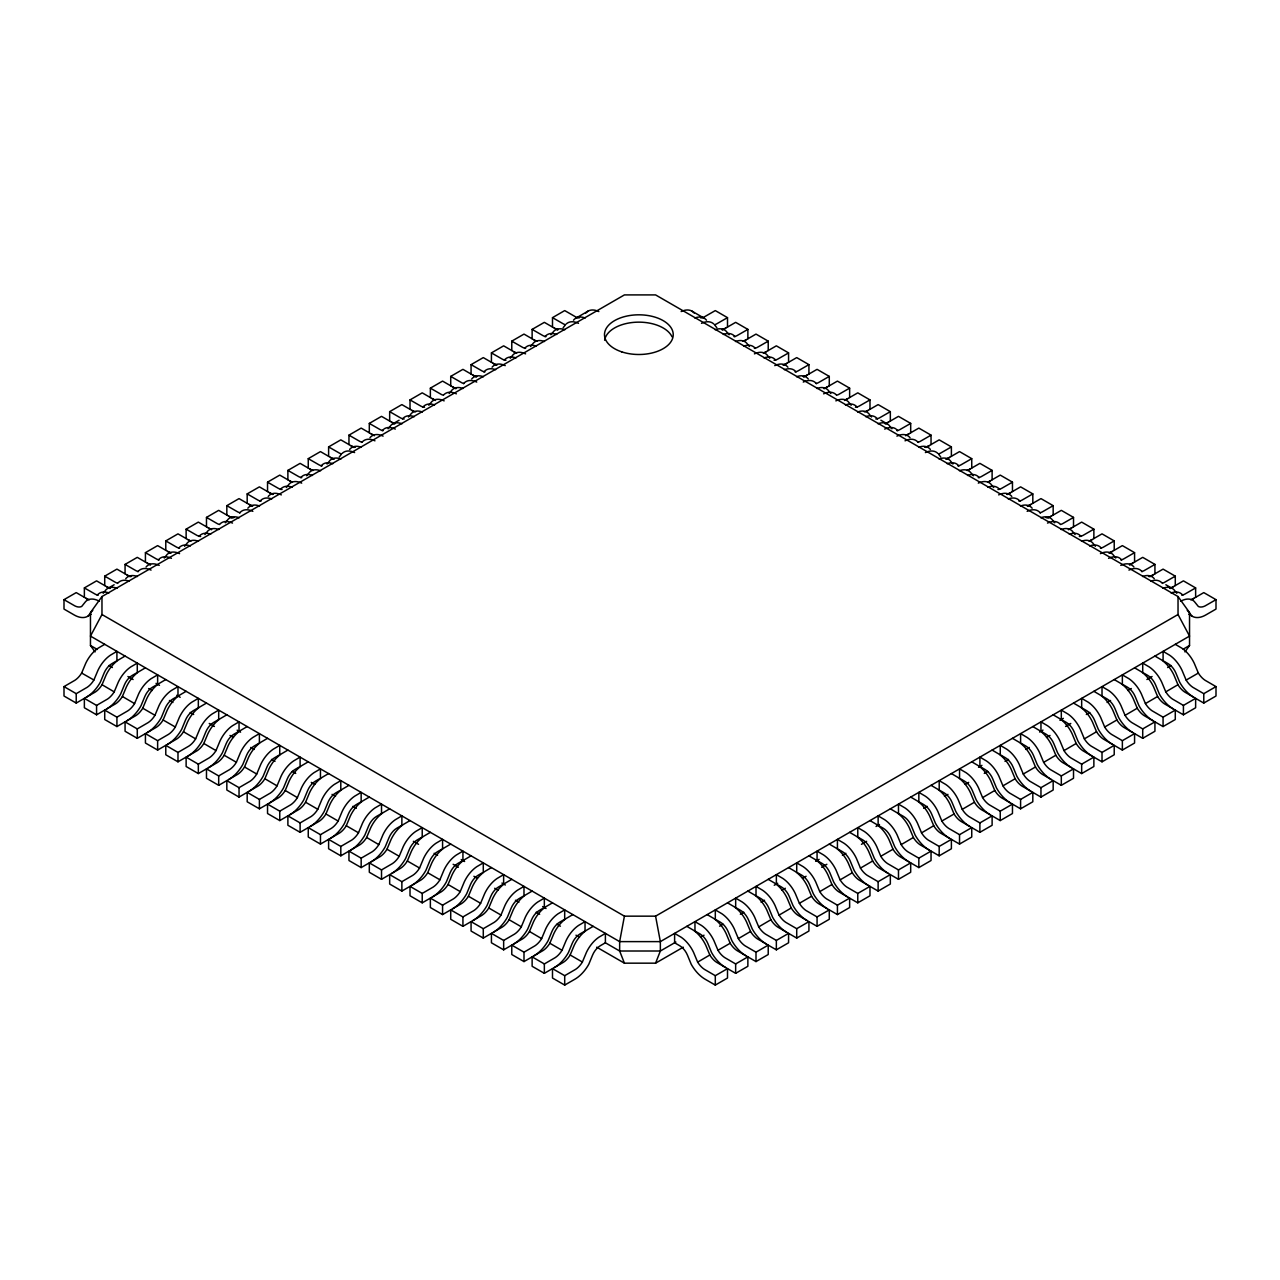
<?xml version="1.0" encoding="UTF-8"?>
<svg xmlns="http://www.w3.org/2000/svg" width="1280" height="1280" viewBox="0 0 1280 1280"><rect width="100%" height="100%" fill="white"/><g stroke="black" fill="none" stroke-linecap="round" stroke-linejoin="round"><path stroke-width="1.5" d="M1184.928 651.904L1189.536 645.488L1189.536 612.592L1178.032 596.544L655.584 294.912L624.416 294.912L101.968 596.544L101.968 614.528L624.416 916.16L619.648 941.616L619.648 951.008L624.416 963.168L655.584 963.168L683.264 947.184M655.584 963.168L660.352 951.008L660.352 941.616L655.584 916.16L1178.032 614.528L1178.032 596.544M125.056 656.064L118.512 659.904A24.512 14.144 -60 0 0 106.096 675.008L102 684.8A15.6 9.008 -60 0 1 95.28 692.032L76.224 703.072L64 696.016L64 686.608L74.928 680.272A15.6 9.008 -60 0 0 81.648 673.056L85.744 663.264A24.512 14.144 -60 0 1 98.16 648.16L104.704 644.32M64 686.608L76.224 693.664L87.136 687.328A15.6 9.008 -60 0 0 93.856 680.096L97.968 670.32A24.512 14.144 -60 0 1 110.368 655.216L116.912 651.36L116.912 660.768L111.824 663.696A12.976 7.488 -60 0 0 104.048 673.184L100.304 682.256A27.12 15.664 -60 0 1 86.384 697.2M145.408 667.824L138.864 671.664A24.512 14.144 -60 0 0 126.448 686.768L122.352 696.56A15.6 9.008 -60 0 1 115.632 703.776L96.576 714.816L84.368 707.76L84.368 698.368L96.576 705.408L107.488 699.072A15.6 9.008 -60 0 0 114.208 691.856L118.32 682.064A24.512 14.144 -60 0 1 130.72 666.96L137.28 663.12L137.28 672.512L132.176 675.456A12.976 7.488 -60 0 0 124.4 684.928L120.656 694A27.12 15.664 -60 0 1 106.736 708.944M165.76 679.568L159.216 683.408A24.512 14.144 -60 0 0 146.816 698.512L142.704 708.304A15.6 9.008 -60 0 1 135.984 715.536L116.928 726.56L104.72 719.52L104.72 710.112L116.928 717.168L127.84 710.832A15.6 9.008 -60 0 0 134.576 703.6L138.672 693.824A24.512 14.144 -60 0 1 151.072 678.704L157.632 674.864L157.632 684.272L152.544 687.2A12.976 7.488 -60 0 0 144.752 696.688L141.008 705.744A27.12 15.664 -60 0 1 127.088 720.688M186.128 691.312L179.568 695.168A24.512 14.144 -60 0 0 167.168 710.272L163.056 720.064A15.6 9.008 -60 0 1 156.336 727.28L137.28 738.32L125.072 731.264L125.072 721.872L137.28 728.912L148.192 722.576A15.6 9.008 -60 0 0 154.928 715.36L159.024 705.568A24.512 14.144 -60 0 1 171.424 690.464L177.984 686.624L177.984 696.016L172.896 698.96A12.976 7.488 -60 0 0 165.104 708.432L161.36 717.504A27.12 15.664 -60 0 1 147.456 732.448M206.48 703.072L199.92 706.912A24.512 14.144 -60 0 0 187.52 722.016L183.424 731.808A15.6 9.008 -60 0 1 176.688 739.024L157.632 750.064L145.424 743.024L145.424 733.616L157.632 740.672L168.544 734.336A15.6 9.008 -60 0 0 175.28 727.104L179.376 717.312A24.512 14.144 -60 0 1 191.776 702.208L198.336 698.368L198.336 707.776L193.248 710.704A12.976 7.488 -60 0 0 185.456 720.192L181.712 729.248A27.12 15.664 -60 0 1 167.808 744.192M226.832 714.816L220.272 718.656A24.512 14.144 -60 0 0 207.872 733.776L203.776 743.552A15.6 9.008 -60 0 1 197.04 750.784L177.984 761.824L165.776 754.768L165.776 745.36L177.984 752.416L188.896 746.08A15.6 9.008 -60 0 0 195.632 738.864L199.728 729.072A24.512 14.144 -60 0 1 212.144 713.968L218.688 710.112L218.688 719.52L213.6 722.464A12.976 7.488 -60 0 0 205.808 731.936L202.08 741.008A27.12 15.664 -60 0 1 188.16 755.952M247.184 726.576L240.624 730.416A24.512 14.144 -60 0 0 228.224 745.52L224.128 755.312A15.6 9.008 -60 0 1 217.392 762.528L198.336 773.568L186.128 766.512L186.128 757.12L198.336 764.176L209.248 757.84A15.6 9.008 -60 0 0 215.984 750.608L220.08 740.816A24.512 14.144 -60 0 1 232.496 725.712L239.04 721.872L239.04 731.264L233.952 734.208A12.976 7.488 -60 0 0 226.16 743.68L222.432 752.752A27.12 15.664 -60 0 1 208.512 767.696M267.536 738.32L260.992 742.16A24.512 14.144 -60 0 0 248.576 757.264L244.48 767.056A15.6 9.008 -60 0 1 237.744 774.288L218.688 785.328L206.48 778.272L206.48 768.864L218.688 775.92L229.616 769.584A15.6 9.008 -60 0 0 236.336 762.368L240.432 752.576A24.512 14.144 -60 0 1 252.848 737.472L259.392 733.616L259.392 743.024L254.304 745.952A12.976 7.488 -60 0 0 246.512 755.44L242.784 764.512A27.12 15.664 -60 0 1 228.864 779.456M287.888 750.08L281.344 753.92A24.512 14.144 -60 0 0 268.928 769.024L264.832 778.816A15.6 9.008 -60 0 1 258.096 786.032L239.04 797.072L226.832 790.016L226.832 780.624L239.04 787.664L249.968 781.328A15.6 9.008 -60 0 0 256.688 774.112L260.784 764.32A24.512 14.144 -60 0 1 273.2 749.216L279.744 745.376L279.744 754.768L274.656 757.712A12.976 7.488 -60 0 0 266.88 767.184L263.136 776.256A27.12 15.664 -60 0 1 249.216 791.2M308.24 761.824L301.696 765.664A24.512 14.144 -60 0 0 289.28 780.768L285.184 790.56A15.6 9.008 -60 0 1 278.464 797.792L259.408 808.816L247.184 801.776L247.184 792.368L259.408 799.424L270.32 793.088A15.6 9.008 -60 0 0 277.04 785.856L281.136 776.08A24.512 14.144 -60 0 1 293.552 760.96L300.096 757.12L300.096 766.528L295.008 769.456A12.976 7.488 -60 0 0 287.232 778.944L283.488 788A27.12 15.664 -60 0 1 269.568 802.944M328.592 773.568L322.048 777.424A24.512 14.144 -60 0 0 309.632 792.528L305.536 802.32A15.6 9.008 -60 0 1 298.816 809.536L279.76 820.576L267.536 813.52L267.536 804.128L279.76 811.168L290.672 804.832A15.6 9.008 -60 0 0 297.392 797.616L301.488 787.824A24.512 14.144 -60 0 1 313.904 772.72L320.448 768.88L320.448 778.272L315.36 781.216A12.976 7.488 -60 0 0 307.584 790.688L303.84 799.76A27.12 15.664 -60 0 1 289.92 814.704M348.944 785.328L342.4 789.168A24.512 14.144 -60 0 0 329.984 804.272L325.888 814.064A15.6 9.008 -60 0 1 319.168 821.296L300.112 832.32L287.888 825.28L287.888 815.872L300.112 822.928L311.024 816.592A15.6 9.008 -60 0 0 317.744 809.36L321.856 799.568A24.512 14.144 -60 0 1 334.256 784.464L340.8 780.624L340.8 790.032L335.712 792.96A12.976 7.488 -60 0 0 327.936 802.448L324.192 811.504A27.12 15.664 -60 0 1 310.272 826.448M369.296 797.072L362.752 800.912A24.512 14.144 -60 0 0 350.336 816.032L346.24 825.808A15.6 9.008 -60 0 1 339.52 833.04L320.464 844.08L308.256 837.024L308.256 827.632L320.464 834.672L331.376 828.336A15.6 9.008 -60 0 0 338.096 821.12L342.208 811.328A24.512 14.144 -60 0 1 354.608 796.224L361.152 792.368L361.152 801.776L356.064 804.72A12.976 7.488 -60 0 0 348.288 814.192L344.544 823.264A27.12 15.664 -60 0 1 330.624 838.208M389.648 808.832L383.104 812.672A24.512 14.144 -60 0 0 370.704 827.776L366.592 837.568A15.6 9.008 -60 0 1 359.872 844.784L340.816 855.824L328.608 848.768L328.608 839.376L340.816 846.432L351.728 840.096A15.6 9.008 -60 0 0 358.448 832.864L362.56 823.072A24.512 14.144 -60 0 1 374.96 807.968L381.52 804.128L381.52 813.52L376.432 816.464A12.976 7.488 -60 0 0 368.64 825.936L364.896 835.008A27.12 15.664 -60 0 1 350.976 849.952M410 820.576L403.456 824.416A24.512 14.144 -60 0 0 391.056 839.52L386.944 849.312A15.6 9.008 -60 0 1 380.224 856.544L361.168 867.584L348.96 860.528L348.96 851.12L361.168 858.176L372.08 851.84A15.6 9.008 -60 0 0 378.816 844.624L382.912 834.832A24.512 14.144 -60 0 1 395.312 819.728L401.872 815.872L401.872 825.28L396.784 828.224A12.976 7.488 -60 0 0 388.992 837.696L385.248 846.768A27.12 15.664 -60 0 1 371.328 861.712M430.368 832.336L423.808 836.176A24.512 14.144 -60 0 0 411.408 851.28L407.296 861.072A15.6 9.008 -60 0 1 400.576 868.288L381.52 879.328L369.312 872.272L369.312 862.88L381.52 869.92L392.432 863.584A15.6 9.008 -60 0 0 399.168 856.368L403.264 846.576A24.512 14.144 -60 0 1 415.664 831.472L422.224 827.632L422.224 837.024L417.136 839.968A12.976 7.488 -60 0 0 409.344 849.44L405.6 858.512A27.12 15.664 -60 0 1 391.696 873.456M450.72 844.08L444.16 847.92A24.512 14.144 -60 0 0 431.76 863.024L427.664 872.816A15.6 9.008 -60 0 1 420.928 880.048L401.872 891.072L389.664 884.032L389.664 874.624L401.872 881.68L412.784 875.344A15.6 9.008 -60 0 0 419.52 868.112L423.616 858.336A24.512 14.144 -60 0 1 436.032 843.216L442.576 839.376L442.576 848.784L437.488 851.712A12.976 7.488 -60 0 0 429.696 861.2L425.952 870.256A27.12 15.664 -60 0 1 412.048 885.216M471.072 855.824L464.512 859.68A24.512 14.144 -60 0 0 452.112 874.784L448.016 884.576A15.6 9.008 -60 0 1 441.28 891.792L422.224 902.832L410.016 895.776L410.016 886.384L422.224 893.424L433.136 887.088A15.6 9.008 -60 0 0 439.872 879.872L443.968 870.08A24.512 14.144 -60 0 1 456.384 854.976L462.928 851.136L462.928 860.528L457.84 863.472A12.976 7.488 -60 0 0 450.048 872.944L446.32 882.016A27.12 15.664 -60 0 1 432.4 896.96M491.424 867.584L484.88 871.424A24.512 14.144 -60 0 0 472.464 886.528L468.368 896.32A15.6 9.008 -60 0 1 461.632 903.552L442.576 914.576L430.368 907.536L430.368 898.128L442.576 905.184L453.488 898.848A15.6 9.008 -60 0 0 460.224 891.616L464.32 881.824A24.512 14.144 -60 0 1 476.736 866.72L483.28 862.88L483.28 872.288L478.192 875.216A12.976 7.488 -60 0 0 470.4 884.704L466.672 893.76A27.12 15.664 -60 0 1 452.752 908.704M511.776 879.328L505.232 883.168A24.512 14.144 -60 0 0 492.816 898.288L488.72 908.064A15.6 9.008 -60 0 1 481.984 915.296L462.928 926.336L450.72 919.28L450.72 909.888L462.928 916.928L473.856 910.592A15.6 9.008 -60 0 0 480.576 903.376L484.672 893.584A24.512 14.144 -60 0 1 497.088 878.48L503.632 874.64L503.632 884.032L498.544 886.976A12.976 7.488 -60 0 0 490.752 896.448L487.024 905.52A27.12 15.664 -60 0 1 473.104 920.464M532.128 891.088L525.584 894.928A24.512 14.144 -60 0 0 513.168 910.032L509.072 919.824A15.6 9.008 -60 0 1 502.336 927.04L483.28 938.08L471.072 931.04L471.072 921.632L483.28 928.688L494.208 922.352A15.6 9.008 -60 0 0 500.928 915.12L505.024 905.328A24.512 14.144 -60 0 1 517.44 890.224L523.984 886.384L523.984 895.776L518.896 898.72A12.976 7.488 -60 0 0 511.12 908.192L507.376 917.264A27.12 15.664 -60 0 1 493.456 932.208M552.48 902.832L545.936 906.672A24.512 14.144 -60 0 0 533.52 921.776L529.424 931.568A15.6 9.008 -60 0 1 522.704 938.8L503.648 949.84L491.424 942.784L491.424 933.376L503.648 940.432L514.56 934.096A15.6 9.008 -60 0 0 521.28 926.88L525.376 917.088A24.512 14.144 -60 0 1 537.792 901.984L544.336 898.128L544.336 907.536L539.248 910.48A12.976 7.488 -60 0 0 531.472 919.952L527.728 929.024A27.12 15.664 -60 0 1 513.808 943.968M572.832 914.592L566.288 918.432A24.512 14.144 -60 0 0 553.872 933.536L549.776 943.328A15.6 9.008 -60 0 1 543.056 950.544L524 961.584L511.776 954.528L511.776 945.136L524 952.176L534.912 945.84A15.6 9.008 -60 0 0 541.632 938.624L545.728 928.832A24.512 14.144 -60 0 1 558.144 913.728L564.688 909.888L564.688 919.28L559.6 922.224A12.976 7.488 -60 0 0 551.824 931.696L548.08 940.768A27.12 15.664 -60 0 1 534.16 955.712M593.184 926.336L586.64 930.176A24.512 14.144 -60 0 0 574.224 945.28L570.128 955.072A15.6 9.008 -60 0 1 563.408 962.304L544.352 973.328L532.128 966.288L532.128 956.88L544.352 963.936L555.264 957.6A15.6 9.008 -60 0 0 561.984 950.368L566.096 940.592A24.512 14.144 -60 0 1 578.496 925.472L585.04 921.632L585.04 931.04L579.952 933.968A12.976 7.488 -60 0 0 572.176 943.456L568.432 952.528A27.12 15.664 -60 0 1 554.512 967.472M605.392 942.784L600.304 945.728A12.976 7.488 -60 0 0 592.528 955.2L588.784 964.272A27.12 15.664 -60 0 1 574.864 979.216L564.704 985.088L552.496 978.032L552.496 968.64L564.704 975.68L575.616 969.344A15.6 9.008 -60 0 0 582.336 962.128L586.448 952.336A24.512 14.144 -60 0 1 598.848 937.232L605.392 933.392L605.392 942.784L619.648 951.008L660.352 951.008L675.888 942.048M101.968 614.528L90.464 636.096L619.648 941.616L660.352 941.616L1189.536 636.096L1178.032 614.528M81.648 673.056L93.904 680.016M114.208 691.856L102.048 684.72M134.576 703.6L122.4 696.48M195.632 738.864L183.456 731.728M215.984 750.608L203.824 743.472M277.04 785.856L264.88 778.736M297.392 797.616L285.232 790.48M378.816 844.624L366.64 837.488M460.224 891.616L448.064 884.496M541.632 938.624L529.472 931.488M101.968 596.544L90.464 612.592L90.464 645.488L95.072 651.904M103.152 593.296L106.096 589.664A24.512 14.144 60 0 1 117.056 588.272M87.744 599.28L76.224 592.608L64 599.664L64 609.072L74.176 614.944A27.12 15.664 60 0 0 88.096 616.064L91.84 611.312A12.976 7.488 60 0 1 92.768 610.416M164.224 558.032L167.168 554.416A24.512 14.144 60 0 1 179.568 553.632M184.576 546.288L187.52 542.672A24.512 14.144 60 0 1 198.48 541.264M204.928 534.544L207.872 530.912A24.512 14.144 60 0 1 218.832 529.52M225.28 522.784L228.224 519.168A24.512 14.144 60 0 1 239.184 517.76M286.336 487.536L289.28 483.904A24.512 14.144 60 0 1 301.696 483.136M306.688 475.776L309.632 472.16A24.512 14.144 60 0 1 320.592 470.752M327.04 464.032L329.984 460.416A24.512 14.144 60 0 1 340.944 459.008M339.264 456.976L341.472 454.16M388.112 428.784L391.056 425.152A24.512 14.144 60 0 1 402.016 423.76M408.464 417.024L411.408 413.408A24.512 14.144 60 0 1 422.368 412M428.816 405.28L431.76 401.648A24.512 14.144 60 0 1 444.16 400.88M449.168 393.52L452.112 389.904A24.512 14.144 60 0 1 463.072 388.496M510.224 358.272L513.168 354.656A24.512 14.144 60 0 1 525.584 353.872M530.576 346.528L533.52 342.896A24.512 14.144 60 0 1 544.48 341.504M550.928 334.768L553.872 331.152A24.512 14.144 60 0 1 564.832 329.744M563.136 327.728L565.36 324.912M97.232 595.184L97.968 594.368A24.512 14.144 60 0 1 108.928 592.976M117.584 583.424L118.32 582.624A24.512 14.144 60 0 1 129.28 581.216M125.728 578.72L126.448 577.92A24.512 14.144 60 0 1 137.408 576.512M137.936 571.68L138.672 570.864A24.512 14.144 60 0 1 151.072 570.096M146.08 566.976L146.816 566.176A24.512 14.144 60 0 1 159.216 565.392M158.288 559.92L159.024 559.12M178.64 548.176L179.376 547.36A24.512 14.144 60 0 1 190.336 545.968M198.992 536.416L199.728 535.616A24.512 14.144 60 0 1 210.688 534.208M239.712 512.928L240.432 512.112A24.512 14.144 60 0 1 252.848 511.344M247.84 508.224L248.576 507.408A24.512 14.144 60 0 1 259.536 506.016M260.064 501.168L260.784 500.368A24.512 14.144 60 0 1 271.744 498.96M268.208 496.464L268.928 495.664A24.512 14.144 60 0 1 281.344 494.88M280.416 489.424L281.136 488.608A24.512 14.144 60 0 1 292.096 487.216M300.768 477.664L301.488 476.864A24.512 14.144 60 0 1 312.448 475.456M321.12 465.92L321.856 465.104A24.512 14.144 60 0 1 332.8 463.712M349.616 449.472L350.336 448.656A24.512 14.144 60 0 1 361.296 447.264M361.824 442.416L362.56 441.616A24.512 14.144 60 0 1 374.96 440.832M369.968 437.712L370.704 436.912A24.512 14.144 60 0 1 383.104 436.128M382.176 430.672L382.912 429.856M402.528 418.912L403.264 418.112A24.512 14.144 60 0 1 414.224 416.704M422.88 407.168L423.616 406.352A24.512 14.144 60 0 1 434.576 404.96M463.6 383.664L464.32 382.848A24.512 14.144 60 0 1 476.736 382.08M471.728 378.96L472.464 378.16A24.512 14.144 60 0 1 483.424 376.752M483.952 371.904L484.672 371.104A24.512 14.144 60 0 1 495.632 369.696M492.08 367.216L492.816 366.4A24.512 14.144 60 0 1 505.232 365.632M504.304 360.16L505.024 359.36A24.512 14.144 60 0 1 515.984 357.952M524.656 348.416L525.376 347.6A24.512 14.144 60 0 1 536.336 346.192M545.008 336.656L545.728 335.856A24.512 14.144 60 0 1 556.688 334.448M573.504 320.208L574.224 319.392A24.512 14.144 60 0 1 585.184 318M585.712 313.152L586.448 312.352A24.512 14.144 60 0 1 598.848 311.568M84.368 597.312L84.368 587.92L96.576 580.864L109.792 588.496M104.72 585.568L104.72 576.16L116.928 569.12L130.16 576.752M125.072 573.808L125.072 564.416L137.28 557.36L150.512 564.992M145.424 562.064L145.424 552.656L157.632 545.616L170.864 553.248M165.776 550.32L165.776 540.912L177.984 533.856L189.52 540.512M186.128 538.56L186.128 529.168L198.336 522.112L211.568 529.744M206.48 526.816L206.48 517.408L218.688 510.352L231.92 518M226.832 515.056L226.832 505.664L239.04 498.608L252.272 506.24M247.184 503.312L247.184 493.904L259.408 486.864L272.624 494.496M267.536 491.552L267.536 482.16L279.76 475.104L291.28 481.76M287.888 479.808L287.888 470.4L300.112 463.36L311.632 470.016M308.256 468.048L308.256 458.656L320.464 451.6L333.68 459.248M328.608 456.304L328.608 446.912L340.816 439.856L354.032 447.488M348.96 444.56L348.96 435.152L361.168 428.096L374.4 435.744M369.312 432.8L369.312 423.408L381.52 416.352L394.752 423.984M389.664 421.056L389.664 411.648L401.872 404.608L413.408 411.264M410.016 409.296L410.016 399.904L422.224 392.848L435.456 400.48M430.368 397.552L430.368 388.144L442.576 381.104L455.808 388.736M450.72 385.792L450.72 376.4L462.928 369.344L476.16 376.992M471.072 374.048L471.072 364.64L483.28 357.6L496.512 365.232M491.424 362.304L491.424 352.896L503.648 345.84L515.168 352.496M511.776 350.544L511.776 341.152L524 334.096L535.52 340.752M532.128 338.8L532.128 329.392L544.352 322.352L557.568 329.984M552.496 327.04L552.496 317.648L564.704 310.592L575.616 316.864A15.6 9.008 60 0 0 579.232 317.936M108.048 588.272L114.144 584.752M392.992 423.76L399.104 420.24M576.176 318L588.384 310.944M88.096 616.064L91.152 614.304M727.504 327.04L727.504 317.648L716.592 323.904A15.6 9.008 -60 0 1 715.12 324.528M722.432 329.984L735.648 322.352L747.872 329.392L747.872 338.8M747.872 329.392L736.944 335.664A15.6 9.008 -60 0 1 734.032 336.656M744.48 340.752L756 334.096L768.224 341.152L768.224 350.544M768.224 341.152L757.296 347.408A15.6 9.008 -60 0 1 754.384 348.4M764.832 352.496L776.352 345.84L788.576 352.896L788.576 362.304M788.576 352.896L777.664 359.168A15.6 9.008 -60 0 1 774.048 360.24M783.488 365.232L796.72 357.6L808.928 364.64L808.928 374.048M808.928 364.64L798.016 370.912A15.6 9.008 -60 0 1 795.088 371.904M803.84 376.992L817.072 369.344L829.28 376.4L829.28 385.792M829.28 376.4L818.368 382.672A15.6 9.008 -60 0 1 816.16 383.504M824.192 388.736L837.424 381.104L849.632 388.144L849.632 397.552M849.632 388.144L838.72 394.416A15.6 9.008 -60 0 1 836.512 395.248M844.544 400.48L857.776 392.848L869.984 399.904L869.984 409.296M869.984 399.904L859.072 406.16A15.6 9.008 -60 0 1 855.456 407.248M866.592 411.264L878.128 404.608L890.336 411.648L890.336 421.056M890.336 411.648L879.424 417.92A15.6 9.008 -60 0 1 875.808 418.992M885.248 423.984L898.48 416.352L910.688 423.408L910.688 432.8M910.688 423.408L899.776 429.664A15.6 9.008 -60 0 1 896.864 430.656M905.6 435.744L918.832 428.096L931.04 435.152L931.04 444.56M931.04 435.152L920.128 441.424A15.6 9.008 -60 0 1 917.92 442.256M925.968 447.488L939.184 439.856L951.392 446.912L951.392 456.304M951.392 446.912L940.48 453.168A15.6 9.008 -60 0 1 939.008 453.792M946.32 459.248L959.536 451.6L971.744 458.656L971.744 468.048M971.744 458.656L960.832 464.928A15.6 9.008 -60 0 1 957.92 465.92M968.368 470.016L979.888 463.36L992.112 470.4L992.112 479.808M992.112 470.4L981.184 476.672A15.6 9.008 -60 0 1 978.272 477.664M988.72 481.76L1000.24 475.104L1012.464 482.16L1012.464 491.552M1012.464 482.16L1001.536 488.416A15.6 9.008 -60 0 1 997.936 489.504M1007.376 494.496L1020.592 486.864L1032.816 493.904L1032.816 503.312M1032.816 493.904L1021.904 500.176A15.6 9.008 -60 0 1 1018.976 501.168M1027.728 506.24L1040.96 498.608L1053.168 505.664L1053.168 515.056M1053.168 505.664L1042.256 511.92A15.6 9.008 -60 0 1 1040.048 512.768M1048.08 518L1061.312 510.352L1073.52 517.408L1073.52 526.816M1073.52 517.408L1062.608 523.68A15.6 9.008 -60 0 1 1060.4 524.512M1068.432 529.744L1081.664 522.112L1093.872 529.168L1093.872 538.56M1093.872 529.168L1082.96 535.424A15.6 9.008 -60 0 1 1079.344 536.512M1090.48 540.512L1102.016 533.856L1114.224 540.912L1114.224 550.32M1114.224 540.912L1103.312 547.184A15.6 9.008 -60 0 1 1100.4 548.176M1109.136 553.248L1122.368 545.616L1134.576 552.656L1134.576 562.064M1134.576 552.656L1123.664 558.928A15.6 9.008 -60 0 1 1120.752 559.92M1129.488 564.992L1142.72 557.36L1154.928 564.416L1154.928 573.808M1154.928 564.416L1144.016 570.688A15.6 9.008 -60 0 1 1141.808 571.52M1149.84 576.752L1163.072 569.12L1175.28 576.16L1175.28 585.568M1175.28 576.16L1164.368 582.432A15.6 9.008 -60 0 1 1162.896 583.056M1170.208 588.496L1183.424 580.864L1195.632 587.92L1195.632 597.312M1195.632 587.92L1184.72 594.176A15.6 9.008 -60 0 1 1181.808 595.168M1192.256 599.28L1203.776 592.608L1216 599.664L1216 609.072L1205.824 614.944A27.12 15.664 -60 0 1 1191.904 616.064L1188.848 614.304M1216 599.664L1205.072 605.936A15.6 9.008 -60 0 1 1198.352 606.48L1194.256 601.424A24.512 14.144 -60 0 0 1181.84 600.64L1180.56 601.328M774.24 885.264L777.696 883.264M815.664 861.344L819.104 859.36M876.048 826.48L879.504 824.48M978.544 767.312L981.936 765.344M1039.6 732.048L1042.992 730.096M1059.952 720.304L1063.344 718.352M1183.216 649.152L1189.536 645.488M700.56 937.2L704.016 935.2M719.6 926.208L723.056 924.208M740.352 914.224L743.808 912.224M761.104 902.24L764.576 900.24M781.872 890.256L785.328 888.256M802.624 878.272L806.096 876.272M821.664 867.28L826.848 864.288M842.416 855.296L845.872 853.296M861.44 844.32L866.64 841.312M923.728 808.352L927.184 806.368M944.48 796.368L947.952 794.368M965.248 784.384L968.704 782.384M984.272 773.408L987.728 771.408M1005.04 761.408L1008.496 759.424M1025.792 749.424L1029.248 747.44M1046.544 737.44L1050.016 735.44M1065.584 726.464L1070.768 723.456M1086.336 714.48L1089.792 712.48M1107.104 702.48L1110.56 700.496M1127.856 690.496L1131.312 688.512M1146.896 679.52L1152.08 676.512M1167.648 667.536L1171.104 665.536M697.616 962.048L693.552 952.336A24.512 14.144 60 0 0 681.152 937.232L674.608 933.392L674.608 942.784L679.696 945.728A12.976 7.488 60 0 1 687.472 955.2L691.216 964.272A27.12 15.664 60 0 0 705.136 979.216L715.296 985.088L727.504 978.032L727.504 968.64L715.296 975.68L704.384 969.344A15.6 9.008 60 0 1 697.664 962.128L709.824 954.992A15.6 9.008 60 0 0 716.592 962.304L735.648 973.328L747.872 966.288L747.872 956.88L735.648 963.936L724.736 957.6A15.6 9.008 60 0 1 718.016 950.368L713.904 940.592A24.512 14.144 60 0 0 701.504 925.472L694.96 921.632L694.96 931.04L700.048 933.968A12.976 7.488 60 0 1 707.824 943.456L711.568 952.528A27.12 15.664 60 0 0 725.488 967.472M717.968 950.288L730.176 943.248L726.128 933.536A24.512 14.144 60 0 0 713.712 918.432L707.168 914.592M730.176 943.248L730.224 943.328A15.6 9.008 60 0 0 736.944 950.544L756 961.584L768.224 954.528L768.224 945.136L756 952.176L745.088 945.84A15.6 9.008 60 0 1 738.368 938.624L750.528 931.488L746.48 921.776A24.512 14.144 60 0 0 734.064 906.672L727.52 902.832M750.528 931.488L750.576 931.568A15.6 9.008 60 0 0 757.296 938.8L776.352 949.84L788.576 942.784L788.576 933.376L776.352 940.432L765.44 934.096A15.6 9.008 60 0 1 758.72 926.88L770.88 919.744L766.832 910.032A24.512 14.144 60 0 0 754.416 894.928L747.872 891.088M770.88 919.744L770.928 919.824A15.6 9.008 60 0 0 777.664 927.04L796.72 938.08L808.928 931.04L808.928 921.632L796.72 928.688L785.792 922.352A15.6 9.008 60 0 1 779.072 915.12L791.232 907.984A15.6 9.008 60 0 0 798.016 915.296L817.072 926.336L829.28 919.28L829.28 909.888L817.072 916.928L806.144 910.592A15.6 9.008 60 0 1 799.424 903.376L795.328 893.584A24.512 14.144 60 0 0 782.912 878.48L776.368 874.64L776.368 884.032L781.456 886.976A12.976 7.488 60 0 1 789.248 896.448L792.976 905.52A27.12 15.664 60 0 0 806.896 920.464M799.376 903.296L811.584 896.24L807.536 886.528A24.512 14.144 60 0 0 795.12 871.424L788.576 867.584M811.584 896.24L811.632 896.32A15.6 9.008 60 0 0 818.368 903.552L837.424 914.576L849.632 907.536L849.632 898.128L837.424 905.184L826.512 898.848A15.6 9.008 60 0 1 819.776 891.616L831.936 884.496L827.888 874.784A24.512 14.144 60 0 0 815.488 859.68L808.928 855.824M831.936 884.496L831.984 884.576A15.6 9.008 60 0 0 838.72 891.792L857.776 902.832L869.984 895.776L869.984 886.384L857.776 893.424L846.864 887.088A15.6 9.008 60 0 1 840.128 879.872L852.304 872.736L848.24 863.024A24.512 14.144 60 0 0 835.84 847.92L829.28 844.08M852.304 872.736L852.336 872.816A15.6 9.008 60 0 0 859.072 880.048L878.128 891.072L890.336 884.032L890.336 874.624L878.128 881.68L867.216 875.344A15.6 9.008 60 0 1 860.48 868.112L872.656 860.992A15.6 9.008 60 0 0 879.424 868.288L898.48 879.328L910.688 872.272L910.688 862.88L898.48 869.92L887.568 863.584A15.6 9.008 60 0 1 880.832 856.368L876.736 846.576A24.512 14.144 60 0 0 864.336 831.472L857.776 827.632L857.776 837.024L862.864 839.968A12.976 7.488 60 0 1 870.656 849.44L874.4 858.512A27.12 15.664 60 0 0 888.304 873.456M880.784 856.288L893.008 849.232L888.944 839.52A24.512 14.144 60 0 0 876.544 824.416L870 820.576M893.008 849.232L893.056 849.312A15.6 9.008 60 0 0 899.776 856.544L918.832 867.584L931.04 860.528L931.04 851.12L918.832 858.176L907.92 851.84A15.6 9.008 60 0 1 901.184 844.624L913.36 837.488L909.296 827.776A24.512 14.144 60 0 0 896.896 812.672L890.352 808.832M913.36 837.488L913.408 837.568A15.6 9.008 60 0 0 920.128 844.784L939.184 855.824L951.392 848.768L951.392 839.376L939.184 846.432L928.272 840.096A15.6 9.008 60 0 1 921.552 832.864L933.712 825.728A15.6 9.008 60 0 0 940.48 833.04L959.536 844.08L971.744 837.024L971.744 827.632L959.536 834.672L948.624 828.336A15.6 9.008 60 0 1 941.904 821.12L937.792 811.328A24.512 14.144 60 0 0 925.392 796.224L918.848 792.368L918.848 801.776L923.936 804.72A12.976 7.488 60 0 1 931.712 814.192L935.456 823.264A27.12 15.664 60 0 0 949.376 838.208M941.856 821.04L954.064 813.984L950.016 804.272A24.512 14.144 60 0 0 937.6 789.168L931.056 785.328M954.064 813.984L954.112 814.064A15.6 9.008 60 0 0 960.832 821.296L979.888 832.32L992.112 825.28L992.112 815.872L979.888 822.928L968.976 816.592A15.6 9.008 60 0 1 962.256 809.36L974.416 802.24L970.368 792.528A24.512 14.144 60 0 0 957.952 777.424L951.408 773.568M974.416 802.24L974.464 802.32A15.6 9.008 60 0 0 981.184 809.536L1000.24 820.576L1012.464 813.52L1012.464 804.128L1000.24 811.168L989.328 804.832A15.6 9.008 60 0 1 982.608 797.616L994.768 790.48L990.72 780.768A24.512 14.144 60 0 0 978.304 765.664L971.76 761.824M994.768 790.48L994.816 790.56A15.6 9.008 60 0 0 1001.536 797.792L1020.592 808.816L1032.816 801.776L1032.816 792.368L1020.592 799.424L1009.68 793.088A15.6 9.008 60 0 1 1002.96 785.856L1015.12 778.736A15.6 9.008 60 0 0 1021.904 786.032L1040.96 797.072L1053.168 790.016L1053.168 780.624L1040.96 787.664L1030.032 781.328A15.6 9.008 60 0 1 1023.312 774.112L1019.216 764.32A24.512 14.144 60 0 0 1006.8 749.216L1000.256 745.376L1000.256 754.768L1005.344 757.712A12.976 7.488 60 0 1 1013.12 767.184L1016.864 776.256A27.12 15.664 60 0 0 1030.784 791.2M1023.264 774.032L1035.472 766.976L1031.424 757.264A24.512 14.144 60 0 0 1019.008 742.16L1012.464 738.32M1035.472 766.976L1035.52 767.056A15.6 9.008 60 0 0 1042.256 774.288L1061.312 785.328L1073.52 778.272L1073.52 768.864L1061.312 775.92L1050.384 769.584A15.6 9.008 60 0 1 1043.664 762.368L1055.824 755.232L1051.776 745.52A24.512 14.144 60 0 0 1039.376 730.416L1032.816 726.576M1055.824 755.232L1055.872 755.312A15.6 9.008 60 0 0 1062.608 762.528L1081.664 773.568L1093.872 766.512L1093.872 757.12L1081.664 764.176L1070.752 757.84A15.6 9.008 60 0 1 1064.016 750.608L1076.176 743.472L1072.128 733.776A24.512 14.144 60 0 0 1059.728 718.656L1053.168 714.816M1076.176 743.472L1076.224 743.552A15.6 9.008 60 0 0 1082.96 750.784L1102.016 761.824L1114.224 754.768L1114.224 745.36L1102.016 752.416L1091.104 746.08A15.6 9.008 60 0 1 1084.368 738.864L1096.544 731.728A15.6 9.008 60 0 0 1103.312 739.024L1122.368 750.064L1134.576 743.024L1134.576 733.616L1122.368 740.672L1111.456 734.336A15.6 9.008 60 0 1 1104.72 727.104L1100.624 717.312A24.512 14.144 60 0 0 1088.224 702.208L1081.664 698.368L1081.664 707.776L1086.752 710.704A12.976 7.488 60 0 1 1094.544 720.192L1098.288 729.248A27.12 15.664 60 0 0 1112.192 744.192M1104.672 727.024L1116.896 719.984L1112.832 710.272A24.512 14.144 60 0 0 1100.432 695.168L1093.872 691.312M1116.896 719.984L1116.944 720.064A15.6 9.008 60 0 0 1123.664 727.28L1142.72 738.32L1154.928 731.264L1154.928 721.872L1142.72 728.912L1131.808 722.576A15.6 9.008 60 0 1 1125.072 715.36L1137.248 708.224L1133.184 698.512A24.512 14.144 60 0 0 1120.784 683.408L1114.24 679.568M1137.248 708.224L1137.296 708.304A15.6 9.008 60 0 0 1144.016 715.536L1163.072 726.56L1175.28 719.52L1175.28 710.112L1163.072 717.168L1152.16 710.832A15.6 9.008 60 0 1 1145.424 703.6L1157.6 696.48L1153.552 686.768A24.512 14.144 60 0 0 1141.136 671.664L1134.592 667.824M1157.6 696.48L1157.648 696.56A15.6 9.008 60 0 0 1164.368 703.776L1183.424 714.816L1195.632 707.76L1195.632 698.368L1183.424 705.408L1172.512 699.072A15.6 9.008 60 0 1 1165.792 691.856L1177.952 684.72A15.6 9.008 60 0 0 1184.72 692.032L1203.776 703.072L1216 696.016L1216 686.608L1205.072 680.272A15.6 9.008 60 0 1 1198.352 673.056L1194.256 663.264A24.512 14.144 60 0 0 1181.84 648.16L1175.296 644.32M1216 686.608L1203.776 693.664L1192.864 687.328A15.6 9.008 60 0 1 1186.144 680.096L1198.352 673.056M725.616 328.128L724.736 328.608A15.6 9.008 -60 0 1 721.824 329.6M745.968 339.888L745.088 340.368A15.6 9.008 -60 0 1 742.896 341.2M766.336 351.632L765.44 352.112A15.6 9.008 -60 0 1 763.248 352.944M786.688 363.392L785.792 363.872A15.6 9.008 -60 0 1 782.88 364.848M807.04 375.136L806.144 375.616A15.6 9.008 -60 0 1 803.232 376.608M827.392 386.896L826.512 387.36A15.6 9.008 -60 0 1 823.584 388.352M847.744 398.64L846.864 399.12A15.6 9.008 -60 0 1 844.656 399.952M868.096 410.4L867.216 410.864A15.6 9.008 -60 0 1 864.304 411.856M888.448 422.144L887.568 422.624A15.6 9.008 -60 0 1 885.36 423.456M908.8 433.888L907.92 434.368A15.6 9.008 -60 0 1 905.712 435.2M929.152 445.648L928.272 446.128A15.6 9.008 -60 0 1 924.656 447.2M949.504 457.392L948.624 457.872A15.6 9.008 -60 0 1 945.712 458.864M969.856 469.152L968.976 469.616A15.6 9.008 -60 0 1 966.768 470.464M990.208 480.896L989.328 481.376A15.6 9.008 -60 0 1 987.856 482M1010.576 492.656L1009.68 493.12A15.6 9.008 -60 0 1 1006.768 494.112M1030.928 504.4L1030.032 504.88A15.6 9.008 -60 0 1 1027.12 505.872M1051.28 516.144L1050.384 516.624A15.6 9.008 -60 0 1 1046.112 517.728M1071.632 527.904L1070.752 528.384A15.6 9.008 -60 0 1 1068.544 529.216M1091.984 539.648L1091.104 540.128A15.6 9.008 -60 0 1 1088.896 540.96M1112.336 551.408L1111.456 551.872A15.6 9.008 -60 0 1 1109.248 552.72M1132.688 563.152L1131.808 563.632A15.6 9.008 -60 0 1 1129.6 564.464M1153.04 574.912L1152.16 575.376A15.6 9.008 -60 0 1 1148.544 576.464M1173.392 586.656L1172.512 587.136A15.6 9.008 -60 0 1 1169.6 588.128M1193.744 598.4L1192.864 598.88A15.6 9.008 -60 0 1 1190.656 599.712M624.416 916.16L655.584 916.16M99.44 601.328L98.16 600.64A24.512 14.144 60 0 0 85.744 601.424L81.696 606.448A15.6 9.008 60 0 1 74.928 605.936L64 599.664M554.384 328.128L555.264 328.608A15.6 9.008 60 0 0 558.176 329.6M534.032 339.888L534.912 340.368A15.6 9.008 60 0 0 537.104 341.2M513.664 351.632L514.56 352.112A15.6 9.008 60 0 0 516.752 352.944M493.312 363.392L494.208 363.872A15.6 9.008 60 0 0 497.12 364.848M472.96 375.136L473.856 375.616A15.6 9.008 60 0 0 476.768 376.608M452.608 386.896L453.488 387.36A15.6 9.008 60 0 0 456.416 388.352M432.256 398.64L433.136 399.12A15.6 9.008 60 0 0 435.344 399.952M411.904 410.4L412.784 410.864A15.6 9.008 60 0 0 415.696 411.856M391.552 422.144L392.432 422.624A15.6 9.008 60 0 0 394.64 423.456M371.2 433.888L372.08 434.368A15.6 9.008 60 0 0 374.288 435.2M350.848 445.648L351.728 446.128A15.6 9.008 60 0 0 355.344 447.2M330.496 457.392L331.376 457.872A15.6 9.008 60 0 0 334.288 458.864M310.144 469.152L311.024 469.616A15.6 9.008 60 0 0 313.232 470.464M289.792 480.896L290.672 481.376A15.6 9.008 60 0 0 292.144 482M269.424 492.656L270.32 493.12A15.6 9.008 60 0 0 273.232 494.112M249.072 504.4L249.968 504.88A15.6 9.008 60 0 0 252.88 505.872M228.72 516.144L229.616 516.624A15.6 9.008 60 0 0 233.888 517.728M208.368 527.904L209.248 528.384A15.6 9.008 60 0 0 211.456 529.216M188.016 539.648L188.896 540.128A15.6 9.008 60 0 0 191.104 540.96M167.664 551.408L168.544 551.872A15.6 9.008 60 0 0 170.752 552.72M147.312 563.152L148.192 563.632A15.6 9.008 60 0 0 150.4 564.464M126.96 574.912L127.84 575.376A15.6 9.008 60 0 0 131.456 576.464M106.608 586.656L107.488 587.136A15.6 9.008 60 0 0 110.4 588.128M86.256 598.4L87.136 598.88A15.6 9.008 60 0 0 89.344 599.712M727.504 317.648L715.296 310.592L704.384 316.864A15.6 9.008 -60 0 1 700.768 317.936M691.616 310.944L703.824 318M880.896 420.24L887.008 423.76M1165.856 584.752L1171.952 588.272M1154.944 656.064L1161.488 659.904A24.512 14.144 60 0 1 1173.904 675.008L1178 684.8M552.496 317.648L563.408 323.904A15.6 9.008 60 0 0 564.88 324.528M532.128 329.392L543.056 335.664A15.6 9.008 60 0 0 545.968 336.656M511.776 341.152L522.704 347.408A15.6 9.008 60 0 0 525.616 348.4M491.424 352.896L502.336 359.168A15.6 9.008 60 0 0 505.952 360.24M1073.52 703.072L1080.08 706.912A24.512 14.144 60 0 1 1092.48 722.016L1096.576 731.808M471.072 364.64L481.984 370.912A15.6 9.008 60 0 0 484.912 371.904M450.72 376.4L461.632 382.672A15.6 9.008 60 0 0 463.84 383.504M430.368 388.144L441.28 394.416A15.6 9.008 60 0 0 443.488 395.248M410.016 399.904L420.928 406.16A15.6 9.008 60 0 0 424.544 407.248M992.112 750.08L998.656 753.92A24.512 14.144 60 0 1 1011.072 769.024L1015.168 778.816M389.664 411.648L400.576 417.92A15.6 9.008 60 0 0 404.192 418.992M369.312 423.408L380.224 429.664A15.6 9.008 60 0 0 383.136 430.656M348.96 435.152L359.872 441.424A15.6 9.008 60 0 0 362.08 442.256M328.608 446.912L339.52 453.168A15.6 9.008 60 0 0 340.992 453.792M910.704 797.072L917.248 800.912A24.512 14.144 60 0 1 929.664 816.032L933.76 825.808M308.256 458.656L319.168 464.928A15.6 9.008 60 0 0 322.08 465.92M287.888 470.4L298.816 476.672A15.6 9.008 60 0 0 301.728 477.664M267.536 482.16L278.464 488.416A15.6 9.008 60 0 0 282.064 489.504M849.632 832.336L856.192 836.176A24.512 14.144 60 0 1 868.592 851.28L872.704 861.072M247.184 493.904L258.096 500.176A15.6 9.008 60 0 0 261.024 501.168M226.832 505.664L237.744 511.92A15.6 9.008 60 0 0 239.952 512.768M206.48 517.408L217.392 523.68A15.6 9.008 60 0 0 219.6 524.512M186.128 529.168L197.04 535.424A15.6 9.008 60 0 0 200.656 536.512M768.224 879.328L774.768 883.168A24.512 14.144 60 0 1 787.184 898.288L791.28 908.064M165.776 540.912L176.688 547.184A15.6 9.008 60 0 0 179.6 548.176M145.424 552.656L156.336 558.928A15.6 9.008 60 0 0 159.248 559.92M125.072 564.416L135.984 570.688A15.6 9.008 60 0 0 138.192 571.52M104.72 576.16L115.632 582.432A15.6 9.008 60 0 0 117.104 583.056M686.816 926.336L693.36 930.176A24.512 14.144 60 0 1 705.776 945.28L709.872 955.072M84.368 587.92L95.28 594.176A15.6 9.008 60 0 0 98.192 595.168M90.464 645.488L97.36 649.472M156.032 683.344L159.488 685.344M176.736 695.296L180.192 697.296M237.136 730.176L240.592 732.16M461.232 859.552L464.624 861.504M501.936 883.056L505.328 885.008M542.64 906.56L546.032 908.512M108.896 665.536L112.352 667.536M127.92 676.512L133.104 679.52M148.688 688.512L152.144 690.496M169.44 700.496L172.896 702.48M190.208 712.48L193.664 714.48M209.232 723.456L214.416 726.464M229.984 735.44L233.456 737.44M250.752 747.44L254.208 749.424M271.504 759.424L274.96 761.408M292.272 771.408L295.728 773.408M311.296 782.384L314.752 784.384M332.048 794.368L335.52 796.368M352.816 806.368L356.272 808.352M413.36 841.312L418.56 844.32M434.128 853.296L437.584 855.296M453.152 864.288L458.336 867.28M473.904 876.272L477.376 878.272M494.672 888.256L498.128 890.256M515.424 900.24L518.896 902.24M536.192 912.224L539.648 914.224M556.944 924.208L560.4 926.208M575.984 935.2L579.44 937.2M596.736 947.184L624.416 963.168M142.752 708.224L154.976 715.28M163.104 719.984L175.328 727.024M224.176 755.232L236.384 762.288M244.528 766.976L256.736 774.032M305.584 802.24L317.792 809.28M325.936 813.984L338.144 821.04M346.288 825.728L358.496 832.784M386.992 849.232L399.216 856.288M407.344 860.992L419.568 868.032M427.696 872.736L439.92 879.792M468.416 896.24L480.624 903.296M488.768 907.984L500.976 915.04M509.12 919.744L521.328 926.8M549.824 943.248L562.032 950.288M570.176 954.992L582.384 962.048M1182.768 595.184L1182.032 594.368A24.512 14.144 -60 0 0 1171.072 592.976M1162.416 583.424L1161.68 582.624A24.512 14.144 -60 0 0 1150.72 581.216M1154.272 578.72L1153.552 577.92A24.512 14.144 -60 0 0 1142.592 576.512M1142.064 571.68L1141.328 570.864A24.512 14.144 -60 0 0 1128.928 570.096M1133.92 566.976L1133.184 566.176A24.512 14.144 -60 0 0 1120.784 565.392M1120.976 559.12L1121.712 559.92M1101.36 548.176L1100.624 547.36A24.512 14.144 -60 0 0 1089.664 545.968M1081.008 536.416L1080.272 535.616A24.512 14.144 -60 0 0 1069.312 534.208M1040.288 512.928L1039.568 512.112A24.512 14.144 -60 0 0 1027.152 511.344M1032.16 508.224L1031.424 507.408A24.512 14.144 -60 0 0 1020.464 506.016M1019.936 501.168L1019.216 500.368A24.512 14.144 -60 0 0 1008.256 498.96M1011.792 496.464L1011.072 495.664A24.512 14.144 -60 0 0 998.656 494.88M999.584 489.424L998.864 488.608A24.512 14.144 -60 0 0 987.904 487.216M979.232 477.664L978.512 476.864A24.512 14.144 -60 0 0 967.552 475.456M958.88 465.92L958.144 465.104A24.512 14.144 -60 0 0 947.2 463.712M930.384 449.472L929.664 448.656A24.512 14.144 -60 0 0 918.704 447.264M918.176 442.416L917.44 441.616A24.512 14.144 -60 0 0 905.04 440.832M910.032 437.712L909.296 436.912A24.512 14.144 -60 0 0 896.896 436.128M897.088 429.856L897.824 430.672M877.472 418.912L876.736 418.112A24.512 14.144 -60 0 0 865.776 416.704M857.12 407.168L856.384 406.352A24.512 14.144 -60 0 0 845.424 404.96M816.4 383.664L815.68 382.848A24.512 14.144 -60 0 0 803.264 382.08M808.272 378.96L807.536 378.16A24.512 14.144 -60 0 0 796.576 376.752M796.048 371.904L795.328 371.104A24.512 14.144 -60 0 0 784.368 369.696M787.92 367.216L787.184 366.4A24.512 14.144 -60 0 0 774.768 365.632M775.696 360.16L774.976 359.36A24.512 14.144 -60 0 0 764.016 357.952M755.344 348.416L754.624 347.6A24.512 14.144 -60 0 0 743.664 346.192M734.992 336.656L734.272 335.856A24.512 14.144 -60 0 0 723.312 334.448M706.496 320.208L705.776 319.392A24.512 14.144 -60 0 0 694.816 318M694.288 313.152L693.552 312.352A24.512 14.144 -60 0 0 681.152 311.568M1176.848 593.296L1173.904 589.664A24.512 14.144 -60 0 0 1162.944 588.272M1191.904 616.064L1188.16 611.312A12.976 7.488 -60 0 0 1187.232 610.416M1115.776 558.032L1112.832 554.416A24.512 14.144 -60 0 0 1100.432 553.632M1095.424 546.288L1092.48 542.672A24.512 14.144 -60 0 0 1081.52 541.264M1075.072 534.544L1072.128 530.912A24.512 14.144 -60 0 0 1061.168 529.52M1054.72 522.784L1051.776 519.168A24.512 14.144 -60 0 0 1040.816 517.76M993.664 487.536L990.72 483.904A24.512 14.144 -60 0 0 978.304 483.136M973.312 475.776L970.368 472.16A24.512 14.144 -60 0 0 959.408 470.752M952.96 464.032L950.016 460.416A24.512 14.144 -60 0 0 939.056 459.008M938.528 454.16L940.736 456.976M891.888 428.784L888.944 425.152A24.512 14.144 -60 0 0 877.984 423.76M871.536 417.024L868.592 413.408A24.512 14.144 -60 0 0 857.632 412M851.184 405.28L848.24 401.648A24.512 14.144 -60 0 0 835.84 400.88M830.832 393.52L827.888 389.904A24.512 14.144 -60 0 0 816.928 388.496M769.776 358.272L766.832 354.656A24.512 14.144 -60 0 0 754.416 353.872M749.424 346.528L746.48 342.896A24.512 14.144 -60 0 0 735.52 341.504M729.072 334.768L726.128 331.152A24.512 14.144 -60 0 0 715.168 329.744M714.64 324.912L716.864 327.728M1186.096 680.016L1182.032 670.32A24.512 14.144 60 0 0 1169.632 655.216L1163.088 651.36L1163.088 660.768L1168.176 663.696A12.976 7.488 60 0 1 1175.952 673.184L1179.696 682.256A27.12 15.664 60 0 0 1193.616 697.2M1165.744 691.776L1161.68 682.064A24.512 14.144 60 0 0 1149.28 666.96L1142.72 663.12L1142.72 672.512L1147.824 675.456A12.976 7.488 60 0 1 1155.6 684.928L1159.344 694A27.12 15.664 60 0 0 1173.264 708.944M1145.392 703.52L1141.328 693.824A24.512 14.144 60 0 0 1128.928 678.704L1122.368 674.864L1122.368 684.272L1127.456 687.2A12.976 7.488 60 0 1 1135.248 696.688L1138.992 705.744A27.12 15.664 60 0 0 1152.912 720.688M1125.024 715.28L1120.976 705.568A24.512 14.144 60 0 0 1108.576 690.464L1102.016 686.624L1102.016 696.016L1107.104 698.96A12.976 7.488 60 0 1 1114.896 708.432L1118.64 717.504A27.12 15.664 60 0 0 1132.544 732.448M1084.32 738.784L1080.272 729.072A24.512 14.144 60 0 0 1067.856 713.968L1061.312 710.112L1061.312 719.52L1066.4 722.464A12.976 7.488 60 0 1 1074.192 731.936L1077.92 741.008A27.12 15.664 60 0 0 1091.84 755.952M1063.968 750.528L1059.92 740.816A24.512 14.144 60 0 0 1047.504 725.712L1040.96 721.872L1040.96 731.264L1046.048 734.208A12.976 7.488 60 0 1 1053.84 743.68L1057.568 752.752A27.12 15.664 60 0 0 1071.488 767.696M1043.616 762.288L1039.568 752.576A24.512 14.144 60 0 0 1027.152 737.472L1020.608 733.616L1020.608 743.024L1025.696 745.952A12.976 7.488 60 0 1 1033.488 755.44L1037.216 764.512A27.12 15.664 60 0 0 1051.136 779.456M1002.912 785.776L998.864 776.08A24.512 14.144 60 0 0 986.448 760.96L979.904 757.12L979.904 766.528L984.992 769.456A12.976 7.488 60 0 1 992.768 778.944L996.512 788A27.12 15.664 60 0 0 1010.432 802.944M982.56 797.536L978.512 787.824A24.512 14.144 60 0 0 966.096 772.72L959.552 768.88L959.552 778.272L964.64 781.216A12.976 7.488 60 0 1 972.416 790.688L976.16 799.76A27.12 15.664 60 0 0 990.08 814.704M962.208 809.28L958.144 799.568A24.512 14.144 60 0 0 945.744 784.464L939.2 780.624L939.2 790.032L944.288 792.96A12.976 7.488 60 0 1 952.064 802.448L955.808 811.504A27.12 15.664 60 0 0 969.728 826.448M921.504 832.784L917.44 823.072A24.512 14.144 60 0 0 905.04 807.968L898.48 804.128L898.48 813.52L903.568 816.464A12.976 7.488 60 0 1 911.36 825.936L915.104 835.008A27.12 15.664 60 0 0 929.024 849.952M901.152 844.544L897.088 834.832A24.512 14.144 60 0 0 884.688 819.728L878.128 815.872L878.128 825.28L883.216 828.224A12.976 7.488 60 0 1 891.008 837.696L894.752 846.768A27.12 15.664 60 0 0 908.672 861.712M860.432 868.032L856.384 858.336A24.512 14.144 60 0 0 843.968 843.216L837.424 839.376L837.424 848.784L842.512 851.712A12.976 7.488 60 0 1 850.304 861.2L854.048 870.256A27.12 15.664 60 0 0 867.952 885.216M840.08 879.792L836.032 870.08A24.512 14.144 60 0 0 823.616 854.976L817.072 851.136L817.072 860.528L822.16 863.472A12.976 7.488 60 0 1 829.952 872.944L833.68 882.016A27.12 15.664 60 0 0 847.6 896.96M819.728 891.536L815.68 881.824A24.512 14.144 60 0 0 803.264 866.72L796.72 862.88L796.72 872.288L801.808 875.216A12.976 7.488 60 0 1 809.6 884.704L813.328 893.76A27.12 15.664 60 0 0 827.248 908.704M779.024 915.04L774.976 905.328A24.512 14.144 60 0 0 762.56 890.224L756.016 886.384L756.016 895.776L761.104 898.72A12.976 7.488 60 0 1 768.88 908.192L772.624 917.264A27.12 15.664 60 0 0 786.544 932.208M758.672 926.8L754.624 917.088A24.512 14.144 60 0 0 742.208 901.984L735.664 898.128L735.664 907.536L740.752 910.48A12.976 7.488 60 0 1 748.528 919.952L752.272 929.024A27.12 15.664 60 0 0 766.192 943.968M738.32 938.544L734.272 928.832A24.512 14.144 60 0 0 721.856 913.728L715.312 909.888L715.312 919.28L720.4 922.224A12.976 7.488 60 0 1 728.176 931.696L731.92 940.768A27.12 15.664 60 0 0 745.84 955.712M1203.776 693.664L1203.776 703.072M1183.424 705.408L1183.424 714.816M1163.072 717.168L1163.072 726.56M1142.72 728.912L1142.72 738.32M1122.368 740.672L1122.368 750.064M1102.016 752.416L1102.016 761.824M1081.664 764.176L1081.664 773.568M1061.312 775.92L1061.312 785.328M1040.96 787.664L1040.96 797.072M1020.592 799.424L1020.592 808.816M1000.24 811.168L1000.24 820.576M979.888 822.928L979.888 832.32M959.536 834.672L959.536 844.08M939.184 846.432L939.184 855.824M918.832 858.176L918.832 867.584M898.48 869.92L898.48 879.328M878.128 881.68L878.128 891.072M857.776 893.424L857.776 902.832M837.424 905.184L837.424 914.576M817.072 916.928L817.072 926.336M796.72 928.688L796.72 938.08M776.352 940.432L776.352 949.84M756 952.176L756 961.584M735.648 963.936L735.648 973.328M715.296 975.68L715.296 985.088M564.704 975.68L564.704 985.088M544.352 963.936L544.352 973.328M524 952.176L524 961.584M503.648 940.432L503.648 949.84M483.28 928.688L483.28 938.08M462.928 916.928L462.928 926.336M442.576 905.184L442.576 914.576M422.224 893.424L422.224 902.832M401.872 881.68L401.872 891.072M381.52 869.92L381.52 879.328M361.168 858.176L361.168 867.584M340.816 846.432L340.816 855.824M320.464 834.672L320.464 844.08M300.112 822.928L300.112 832.32M279.76 811.168L279.76 820.576M259.408 799.424L259.408 808.816M239.04 787.664L239.04 797.072M218.688 775.92L218.688 785.328M198.336 764.176L198.336 773.568M177.984 752.416L177.984 761.824M157.632 740.672L157.632 750.064M137.28 728.912L137.28 738.32M116.928 717.168L116.928 726.56M96.576 705.408L96.576 714.816M76.224 693.664L76.224 703.072M604.624 340.256A34.368 19.84 0 0 1 635.856 322.224A34.368 19.84 0 0 1 672.064 336.848M342.208 453.36A24.512 14.144 60 0 1 354.608 452.576M566.096 324.096A24.512 14.144 60 0 1 578.496 323.328M884.688 429.088A24.512 14.144 -60 0 1 896.16 429.088M823.616 393.824A24.512 14.144 -60 0 1 836.032 394.608M701.504 323.328A24.512 14.144 -60 0 1 713.904 324.096M925.392 452.576A24.512 14.144 -60 0 1 937.792 453.36M443.968 394.608A24.512 14.144 60 0 1 456.384 393.824M383.84 429.088A24.512 14.144 60 0 1 395.312 429.088M1108.576 558.336A24.512 14.144 -60 0 1 1120.048 558.352M1047.504 523.088A24.512 14.144 -60 0 1 1059.92 523.872M220.08 523.872A24.512 14.144 60 0 1 232.496 523.088M159.952 558.352A24.512 14.144 60 0 1 171.424 558.336M621.68 351.84A34.368 19.84 0 0 0 673.232 334.656A34.368 19.84 0 0 0 621.68 317.472A34.368 19.84 0 0 0 621.68 351.84"/></g></svg>
